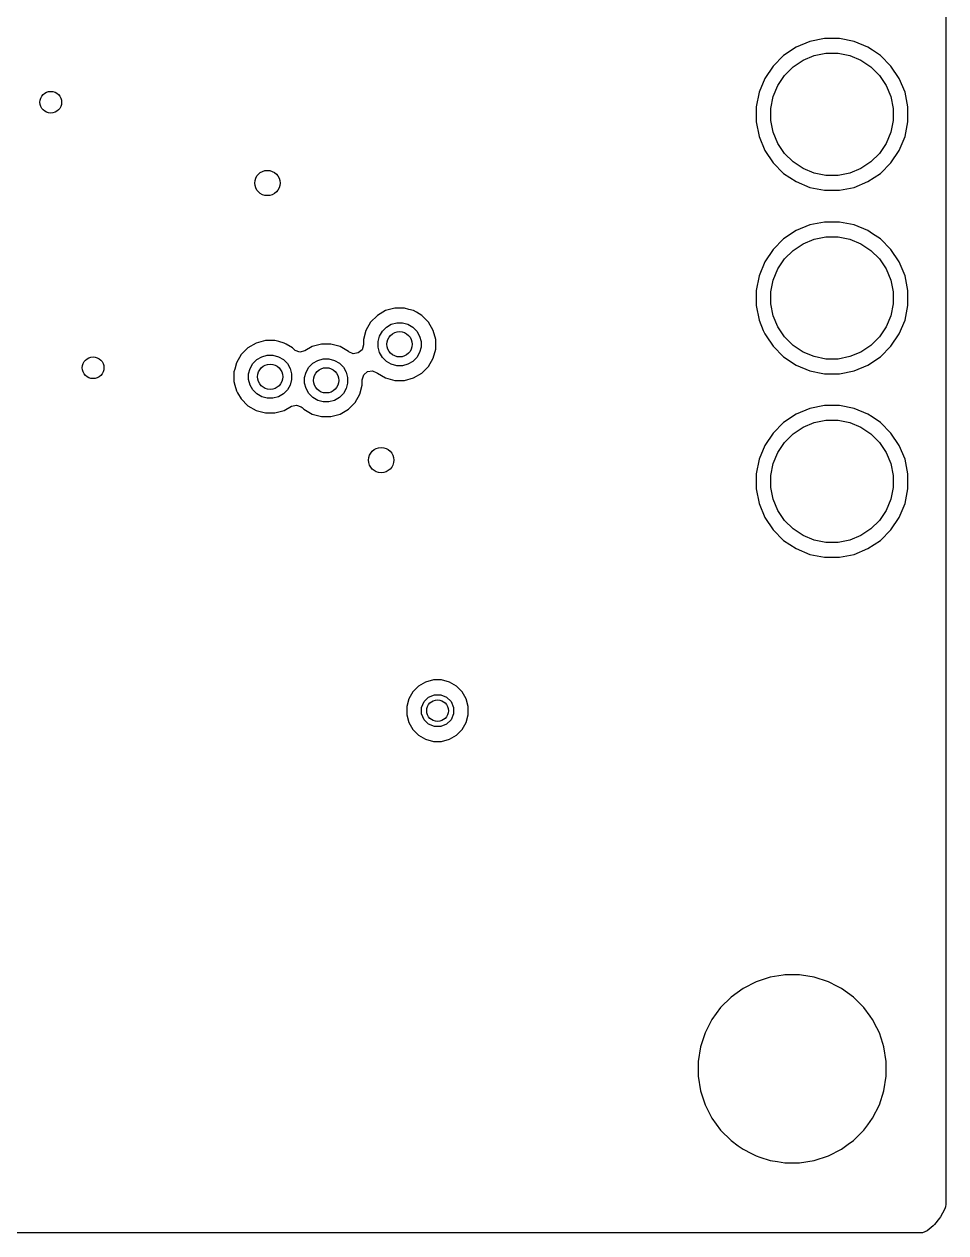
# Model space of a CAD drawing. Header units: inches. Extents: x 5.12 to 6.15, y -4.12 to -1.79.
# Drawn here: x 5.647 to 6.15, y -4.118 to -3.459 of the extents above; entities that cross this region are included whole.
import ezdxf

# ---------------------------------------------------------------- set-up
doc = ezdxf.new("R2010")
doc.units = ezdxf.units.IN
doc.header["$MEASUREMENT"] = 0
doc.layers.add('In1.Cu', color=91, linetype='CONTINUOUS', true_color=0x7fc87f)

msp = doc.modelspace()

# ---------------------------------------------------------------- linework, layer by layer
at = {"layer": 'In1.Cu', "linetype": 'CONTINUOUS'}
for p, q in [((6.14961, -1.80299), (6.14961, -4.10252)), ((6.07553, -3.46884), (6.06801, -3.47195)), ((6.08352, -3.46725), (6.07553, -3.46884)), ((6.07553, -3.46884), (6.07553, -3.46884)), ((6.09167, -3.46725), (6.08352, -3.46725)), ((6.08352, -3.46725), (6.08352, -3.46725)), ((6.09966, -3.46884), (6.09167, -3.46725)), ((6.09167, -3.46725), (6.09167, -3.46725)), ((6.10719, -3.47195), (6.09966, -3.46884)), ((6.09966, -3.46884), (6.09966, -3.46884)), ((6.06123, -3.47648), (6.05547, -3.48224)), ((6.06801, -3.47195), (6.06123, -3.47648)), ((6.07182, -3.47909), (6.07788, -3.47658)), ((6.07788, -3.47658), (6.08432, -3.4753)), ((6.08432, -3.4753), (6.09088, -3.4753)), ((6.09088, -3.4753), (6.09731, -3.47658)), ((6.09731, -3.47658), (6.10337, -3.47909)), ((6.10966, -3.47361), (6.10719, -3.47195)), ((6.11396, -3.47648), (6.10966, -3.47361)), ((6.11972, -3.48224), (6.11396, -3.47648)), ((6.05547, -3.48224), (6.05095, -3.48902)), ((6.06173, -3.48738), (6.06637, -3.48274)), ((6.06637, -3.48274), (6.07182, -3.47909)), ((6.10337, -3.47909), (6.10883, -3.48274)), ((6.10883, -3.48274), (6.11347, -3.48738)), ((6.12425, -3.48902), (6.11972, -3.48224)), ((6.11972, -3.48224), (6.11972, -3.48224)), ((6.05095, -3.48902), (6.04783, -3.49654)), ((6.05809, -3.49283), (6.06173, -3.48738)), ((6.11347, -3.48738), (6.11711, -3.49283)), ((6.12737, -3.49654), (6.12425, -3.48902)), ((6.04783, -3.49654), (6.04624, -3.50453)), ((6.04783, -3.49654), (6.04783, -3.49654)), ((6.05557, -3.49889), (6.05809, -3.49283)), ((6.11711, -3.49283), (6.11962, -3.49889)), ((6.12896, -3.50453), (6.12737, -3.49654)), ((6.05429, -3.50533), (6.05557, -3.49889)), ((6.11962, -3.49889), (6.1209, -3.50533)), ((6.04624, -3.50453), (6.04624, -3.51268)), ((6.05429, -3.51189), (6.05429, -3.50533)), ((6.1209, -3.50533), (6.1209, -3.51189)), ((6.12896, -3.51268), (6.12896, -3.50453)), ((6.04624, -3.51268), (6.04783, -3.52067)), ((6.05557, -3.51832), (6.05429, -3.51189)), ((6.1209, -3.51189), (6.11962, -3.51832)), ((6.12737, -3.52067), (6.12896, -3.51268)), ((6.04783, -3.52067), (6.04783, -3.52067)), ((6.04783, -3.52067), (6.05095, -3.5282)), ((6.05809, -3.52438), (6.05557, -3.51832)), ((6.11962, -3.51832), (6.11711, -3.52438)), ((6.12425, -3.5282), (6.12737, -3.52067)), ((6.05095, -3.5282), (6.05547, -3.53497)), ((6.06173, -3.52984), (6.05809, -3.52438)), ((6.06637, -3.53447), (6.06173, -3.52984)), ((6.11347, -3.52984), (6.10883, -3.53447)), ((6.11711, -3.52438), (6.11347, -3.52984)), ((6.11972, -3.53497), (6.12425, -3.5282)), ((6.05547, -3.53497), (6.06123, -3.54073)), ((6.07182, -3.53812), (6.06637, -3.53447)), ((6.10883, -3.53447), (6.10337, -3.53812)), ((6.11396, -3.54073), (6.11972, -3.53497)), ((6.06123, -3.54073), (6.06123, -3.54073)), ((6.06123, -3.54073), (6.06801, -3.54526)), ((6.07788, -3.54063), (6.07182, -3.53812)), ((6.08432, -3.54191), (6.07788, -3.54063)), ((6.09088, -3.54191), (6.08432, -3.54191)), ((6.09731, -3.54063), (6.09088, -3.54191)), ((6.10337, -3.53812), (6.09731, -3.54063)), ((6.10719, -3.54526), (6.11396, -3.54073)), ((6.06801, -3.54526), (6.07553, -3.54837)), ((6.07553, -3.54837), (6.08352, -3.54996)), ((6.08352, -3.54996), (6.08352, -3.54996)), ((6.08352, -3.54996), (6.08352, -3.54996)), ((6.08352, -3.54996), (6.09167, -3.54996)), ((6.09167, -3.54996), (6.09966, -3.54837)), ((6.09167, -3.54996), (6.09167, -3.54996)), ((6.09966, -3.54837), (6.10719, -3.54526)), ((6.07553, -3.56884), (6.06801, -3.57195)), ((6.08352, -3.56725), (6.07553, -3.56884)), ((6.07553, -3.56884), (6.07553, -3.56884)), ((6.09167, -3.56725), (6.08352, -3.56725)), ((6.08352, -3.56725), (6.08352, -3.56725)), ((6.09966, -3.56884), (6.09167, -3.56725)), ((6.09167, -3.56725), (6.09167, -3.56725)), ((6.10719, -3.57195), (6.09966, -3.56884)), ((6.09966, -3.56884), (6.09966, -3.56884)), ((6.06123, -3.57648), (6.05547, -3.58224)), ((6.06801, -3.57195), (6.06123, -3.57648)), ((6.07182, -3.57909), (6.07788, -3.57658)), ((6.07788, -3.57658), (6.08432, -3.5753)), ((6.08432, -3.5753), (6.09088, -3.5753)), ((6.09088, -3.5753), (6.09731, -3.57658)), ((6.09731, -3.57658), (6.10337, -3.57909)), ((6.10966, -3.57361), (6.10719, -3.57195)), ((6.11396, -3.57648), (6.10966, -3.57361)), ((6.11972, -3.58224), (6.11396, -3.57648)), ((6.05547, -3.58224), (6.05095, -3.58902)), ((6.06173, -3.58738), (6.06637, -3.58274)), ((6.06637, -3.58274), (6.07182, -3.57909)), ((6.10337, -3.57909), (6.10883, -3.58274)), ((6.10883, -3.58274), (6.11347, -3.58738)), ((6.12425, -3.58902), (6.11972, -3.58224)), ((6.11972, -3.58224), (6.11972, -3.58224)), ((6.05095, -3.58902), (6.04783, -3.59654)), ((6.05809, -3.59283), (6.06173, -3.58738)), ((6.11347, -3.58738), (6.11711, -3.59283)), ((6.12737, -3.59654), (6.12425, -3.58902)), ((6.05557, -3.59889), (6.05809, -3.59283)), ((6.11711, -3.59283), (6.11962, -3.59889)), ((6.04783, -3.59654), (6.04624, -3.60453)), ((6.04783, -3.59654), (6.04783, -3.59654)), ((6.05429, -3.60533), (6.05557, -3.59889)), ((6.11962, -3.59889), (6.1209, -3.60533)), ((6.12896, -3.60453), (6.12737, -3.59654)), ((6.04624, -3.60453), (6.04624, -3.61268)), ((6.05429, -3.61189), (6.05429, -3.60533)), ((6.1209, -3.60533), (6.1209, -3.61189)), ((6.12896, -3.61268), (6.12896, -3.60453)), ((5.84441, -3.61553), (5.83992, -3.61812)), ((5.84942, -3.61418), (5.84441, -3.61553)), ((5.85461, -3.61418), (5.84942, -3.61418)), ((5.85712, -3.61485), (5.85461, -3.61418)), ((5.85962, -3.61553), (5.85712, -3.61485)), ((5.86125, -3.61647), (5.85962, -3.61553)), ((6.04624, -3.61268), (6.04783, -3.62067)), ((6.05557, -3.61832), (6.05429, -3.61189)), ((6.1209, -3.61189), (6.11962, -3.61832)), ((6.12737, -3.62067), (6.12896, -3.61268)), ((5.83625, -3.62179), (5.83365, -3.62628)), ((5.83992, -3.61812), (5.83625, -3.62179)), ((5.83625, -3.62179), (5.83625, -3.62179)), ((5.83992, -3.61812), (5.83992, -3.61812)), ((5.8475, -3.62298), (5.85047, -3.62218)), ((5.85047, -3.62218), (5.85356, -3.62218)), ((5.85356, -3.62218), (5.85654, -3.62298)), ((5.86411, -3.61812), (5.86125, -3.61647)), ((5.86778, -3.62179), (5.86411, -3.61812)), ((5.87038, -3.62628), (5.86778, -3.62179)), ((6.04783, -3.62067), (6.04783, -3.62067)), ((6.04783, -3.62067), (6.05015, -3.62628)), ((6.05809, -3.62438), (6.05557, -3.61832)), ((6.11962, -3.61832), (6.11711, -3.62438)), ((6.12425, -3.6282), (6.12737, -3.62067)), ((5.83365, -3.62628), (5.83231, -3.63129)), ((5.8411, -3.62937), (5.84265, -3.6267)), ((5.84265, -3.6267), (5.84483, -3.62452)), ((5.84483, -3.62452), (5.8475, -3.62298)), ((5.85654, -3.62298), (5.85921, -3.62452)), ((5.85921, -3.62452), (5.86139, -3.6267)), ((5.86139, -3.6267), (5.86293, -3.62937)), ((5.87172, -3.63129), (5.87038, -3.62628)), ((6.05015, -3.62628), (6.05095, -3.6282)), ((6.05095, -3.6282), (6.05169, -3.62931)), ((6.05169, -3.62931), (6.05547, -3.63497)), ((6.06173, -3.62984), (6.05809, -3.62438)), ((6.11711, -3.62438), (6.11347, -3.62984)), ((6.11972, -3.63497), (6.12425, -3.6282)), ((5.7694, -3.63581), (5.76573, -3.63948)), ((5.77389, -3.63321), (5.7694, -3.63581)), ((5.7694, -3.63581), (5.7694, -3.63581)), ((5.7789, -3.63187), (5.77389, -3.63321)), ((5.78409, -3.63187), (5.7789, -3.63187)), ((5.78618, -3.63243), (5.78409, -3.63187)), ((5.7891, -3.63321), (5.78618, -3.63243)), ((5.79019, -3.63384), (5.7891, -3.63321)), ((5.7936, -3.63581), (5.79019, -3.63384)), ((5.79451, -3.63672), (5.7936, -3.63581)), ((5.7936, -3.63581), (5.7936, -3.63581)), ((5.8044, -3.63518), (5.8004, -3.63749)), ((5.80941, -3.63384), (5.8044, -3.63518)), ((5.8044, -3.63518), (5.8044, -3.63518)), ((5.8044, -3.63518), (5.8044, -3.63518)), ((5.8044, -3.63518), (5.8044, -3.63518)), ((5.8146, -3.63384), (5.80941, -3.63384)), ((5.81669, -3.6344), (5.8146, -3.63384)), ((5.81961, -3.63518), (5.81669, -3.6344)), ((5.82147, -3.63625), (5.81961, -3.63518)), ((5.83231, -3.63419), (5.83154, -3.63683)), ((5.83231, -3.63129), (5.83231, -3.63419)), ((5.84031, -3.63235), (5.8411, -3.62937)), ((5.84031, -3.63543), (5.84031, -3.63235)), ((5.8411, -3.63841), (5.84031, -3.63543)), ((5.86293, -3.62937), (5.86373, -3.63235)), ((5.86373, -3.63543), (5.86293, -3.63841)), ((5.86373, -3.63235), (5.86373, -3.63543)), ((5.87172, -3.63648), (5.87172, -3.63129)), ((6.05547, -3.63497), (6.06123, -3.64073)), ((6.06637, -3.63447), (6.06173, -3.62984)), ((6.07182, -3.63812), (6.06637, -3.63447)), ((6.10883, -3.63447), (6.10337, -3.63812)), ((6.11347, -3.62984), (6.10883, -3.63447)), ((6.11396, -3.64073), (6.11972, -3.63497)), ((5.76573, -3.63948), (5.76313, -3.64397)), ((5.76573, -3.63948), (5.76573, -3.63948)), ((5.77213, -3.64438), (5.77431, -3.6422)), ((5.77431, -3.6422), (5.77698, -3.64066)), ((5.77698, -3.64066), (5.77995, -3.63986)), ((5.77995, -3.63986), (5.78304, -3.63986)), ((5.78304, -3.63986), (5.78602, -3.64066)), ((5.78602, -3.64066), (5.78869, -3.6422)), ((5.78869, -3.6422), (5.79087, -3.64438)), ((5.79513, -3.63724), (5.79451, -3.63672)), ((5.79772, -3.63814), (5.79513, -3.63724)), ((5.8004, -3.63749), (5.79772, -3.63814)), ((5.80749, -3.64263), (5.81047, -3.64183)), ((5.81047, -3.64183), (5.81355, -3.64183)), ((5.81355, -3.64183), (5.81653, -3.64263)), ((5.82411, -3.63778), (5.82147, -3.63625)), ((5.82416, -3.63782), (5.82411, -3.63778)), ((5.82411, -3.63778), (5.82411, -3.63778)), ((5.82423, -3.63788), (5.82416, -3.63782)), ((5.82427, -3.6379), (5.82423, -3.63788)), ((5.82436, -3.63797), (5.82427, -3.6379)), ((5.82438, -3.63795), (5.82436, -3.63797)), ((5.82673, -3.63903), (5.82438, -3.63795)), ((5.82946, -3.63863), (5.82673, -3.63903)), ((5.83154, -3.63683), (5.82946, -3.63863)), ((5.84265, -3.64108), (5.8411, -3.63841)), ((5.84483, -3.64326), (5.84265, -3.64108)), ((5.86139, -3.64108), (5.85921, -3.64326)), ((5.86293, -3.63841), (5.86139, -3.64108)), ((5.86778, -3.64599), (5.87038, -3.64149)), ((5.87038, -3.64149), (5.87172, -3.63648)), ((6.06123, -3.64073), (6.06123, -3.64073)), ((6.06123, -3.64073), (6.06801, -3.64526)), ((6.07788, -3.64063), (6.07182, -3.63812)), ((6.08432, -3.64191), (6.07788, -3.64063)), ((6.09088, -3.64191), (6.08432, -3.64191)), ((6.09731, -3.64063), (6.09088, -3.64191)), ((6.10337, -3.63812), (6.09731, -3.64063)), ((6.10719, -3.64526), (6.11396, -3.64073)), ((5.76222, -3.6474), (5.76179, -3.64898)), ((5.76179, -3.64898), (5.76179, -3.65417)), ((5.76313, -3.64397), (5.76222, -3.6474)), ((5.76979, -3.65003), (5.77058, -3.64705)), ((5.77058, -3.64705), (5.77213, -3.64438)), ((5.79087, -3.64438), (5.79241, -3.64705)), ((5.79241, -3.64705), (5.79321, -3.65003)), ((5.8003, -3.652), (5.8011, -3.64902)), ((5.8011, -3.64902), (5.80264, -3.64635)), ((5.80264, -3.64635), (5.80482, -3.64417)), ((5.80482, -3.64417), (5.80749, -3.64263)), ((5.81653, -3.64263), (5.8192, -3.64417)), ((5.8192, -3.64417), (5.82138, -3.64635)), ((5.82138, -3.64635), (5.82292, -3.64902)), ((5.82292, -3.64902), (5.82372, -3.652)), ((5.83249, -3.6506), (5.83457, -3.6488)), ((5.83457, -3.6488), (5.83729, -3.6484)), ((5.83729, -3.6484), (5.83965, -3.64948)), ((5.8475, -3.6448), (5.84483, -3.64326)), ((5.85047, -3.6456), (5.8475, -3.6448)), ((5.85356, -3.6456), (5.85047, -3.6456)), ((5.85654, -3.6448), (5.85356, -3.6456)), ((5.85921, -3.64326), (5.85654, -3.6448)), ((5.86411, -3.64965), (5.86778, -3.64599)), ((6.06801, -3.64526), (6.07553, -3.64837)), ((6.07553, -3.64837), (6.08258, -3.64978)), ((6.09167, -3.64996), (6.09966, -3.64837)), ((6.09966, -3.64837), (6.10719, -3.64526)), ((5.76179, -3.65417), (5.76231, -3.65612)), ((5.76979, -3.65312), (5.76979, -3.65003)), ((5.77058, -3.65609), (5.76979, -3.65312)), ((5.79321, -3.65312), (5.79241, -3.65609)), ((5.79321, -3.65003), (5.79321, -3.65312)), ((5.8003, -3.65508), (5.8003, -3.652)), ((5.8011, -3.65806), (5.8003, -3.65508)), ((5.82372, -3.65508), (5.82292, -3.65806)), ((5.82372, -3.652), (5.82372, -3.65508)), ((5.83171, -3.65324), (5.83249, -3.6506)), ((5.83171, -3.65614), (5.83171, -3.65324)), ((5.83965, -3.64948), (5.83966, -3.64946)), ((5.83966, -3.64946), (5.83975, -3.64953)), ((5.83975, -3.64953), (5.83979, -3.64955)), ((5.83979, -3.64955), (5.83986, -3.64961)), ((5.83986, -3.64961), (5.83992, -3.64965)), ((5.83992, -3.64965), (5.83992, -3.64965)), ((5.83992, -3.64965), (5.84441, -3.65225)), ((5.84441, -3.65225), (5.84942, -3.65359)), ((5.84942, -3.65359), (5.84942, -3.65359)), ((5.84942, -3.65359), (5.85461, -3.65359)), ((5.85461, -3.65359), (5.85962, -3.65225)), ((5.85461, -3.65359), (5.85461, -3.65359)), ((5.85962, -3.65225), (5.86411, -3.64965)), ((6.08258, -3.64978), (6.08352, -3.64996)), ((6.08352, -3.64996), (6.08352, -3.64996)), ((6.08352, -3.64996), (6.08352, -3.64996)), ((6.08352, -3.64996), (6.09167, -3.64996)), ((6.09167, -3.64996), (6.09167, -3.64996)), ((5.76231, -3.65612), (5.76313, -3.65918)), ((5.76313, -3.65918), (5.76378, -3.6603)), ((5.76378, -3.6603), (5.76573, -3.66367)), ((5.77213, -3.65876), (5.77058, -3.65609)), ((5.77431, -3.66095), (5.77213, -3.65876)), ((5.77698, -3.66249), (5.77431, -3.66095)), ((5.78869, -3.66095), (5.78602, -3.66249)), ((5.79087, -3.65876), (5.78869, -3.66095)), ((5.79241, -3.65609), (5.79087, -3.65876)), ((5.80264, -3.66073), (5.8011, -3.65806)), ((5.80482, -3.66291), (5.80264, -3.66073)), ((5.82138, -3.66073), (5.8192, -3.66291)), ((5.82292, -3.65806), (5.82138, -3.66073)), ((5.82778, -3.66564), (5.83037, -3.66115)), ((5.83037, -3.66115), (5.83171, -3.65614)), ((5.76573, -3.66367), (5.7694, -3.66734)), ((5.7694, -3.66734), (5.77389, -3.66994)), ((5.77995, -3.66328), (5.77698, -3.66249)), ((5.78304, -3.66328), (5.77995, -3.66328)), ((5.78602, -3.66249), (5.78304, -3.66328)), ((5.7891, -3.66994), (5.79311, -3.66762)), ((5.79311, -3.66762), (5.79578, -3.66698)), ((5.79578, -3.66698), (5.79838, -3.66788)), ((5.79838, -3.66788), (5.799, -3.6684)), ((5.799, -3.6684), (5.79991, -3.66931)), ((5.80749, -3.66446), (5.80482, -3.66291)), ((5.81047, -3.66525), (5.80749, -3.66446)), ((5.81355, -3.66525), (5.81047, -3.66525)), ((5.81653, -3.66446), (5.81355, -3.66525)), ((5.8192, -3.66291), (5.81653, -3.66446)), ((5.82411, -3.66931), (5.82778, -3.66564)), ((6.08352, -3.66725), (6.07553, -3.66884)), ((6.09167, -3.66725), (6.08352, -3.66725)), ((6.08352, -3.66725), (6.08352, -3.66725)), ((6.09966, -3.66884), (6.09167, -3.66725)), ((6.09167, -3.66725), (6.09167, -3.66725)), ((5.77389, -3.66994), (5.7789, -3.67128)), ((5.7789, -3.67128), (5.7789, -3.67128)), ((5.7789, -3.67128), (5.78409, -3.67128)), ((5.78409, -3.67128), (5.7891, -3.66994)), ((5.78409, -3.67128), (5.78409, -3.67128)), ((5.79991, -3.66931), (5.8044, -3.67191)), ((5.8044, -3.67191), (5.80941, -3.67325)), ((5.80941, -3.67325), (5.80941, -3.67325)), ((5.80941, -3.67325), (5.8146, -3.67325)), ((5.8146, -3.67325), (5.81961, -3.67191)), ((5.8146, -3.67325), (5.8146, -3.67325)), ((5.81961, -3.67191), (5.82411, -3.66931)), ((6.06801, -3.67195), (6.06123, -3.67648)), ((6.07553, -3.66884), (6.06801, -3.67195)), ((6.07553, -3.66884), (6.07553, -3.66884)), ((6.07788, -3.67658), (6.08432, -3.6753)), ((6.08432, -3.6753), (6.09088, -3.6753)), ((6.09088, -3.6753), (6.09731, -3.67658)), ((6.10707, -3.67191), (6.09966, -3.66884)), ((6.09966, -3.66884), (6.09966, -3.66884)), ((6.10719, -3.67195), (6.10707, -3.67191)), ((6.10945, -3.67347), (6.10719, -3.67195)), ((6.11396, -3.67648), (6.10945, -3.67347)), ((6.06123, -3.67648), (6.05547, -3.68224)), ((6.06637, -3.68274), (6.07182, -3.67909)), ((6.07182, -3.67909), (6.07788, -3.67658)), ((6.09731, -3.67658), (6.10337, -3.67909)), ((6.10337, -3.67909), (6.10883, -3.68274)), ((6.11972, -3.68224), (6.11396, -3.67648)), ((6.05547, -3.68224), (6.05095, -3.68902)), ((6.05809, -3.69283), (6.06173, -3.68738)), ((6.06173, -3.68738), (6.06637, -3.68274)), ((6.10883, -3.68274), (6.11347, -3.68738)), ((6.11347, -3.68738), (6.11711, -3.69283)), ((6.12425, -3.68902), (6.11972, -3.68224)), ((6.11972, -3.68224), (6.11972, -3.68224)), ((6.05095, -3.68902), (6.04783, -3.69654)), ((6.05557, -3.69889), (6.05809, -3.69283)), ((6.11711, -3.69283), (6.11962, -3.69889)), ((6.12737, -3.69654), (6.12425, -3.68902)), ((6.04783, -3.69654), (6.04624, -3.70453)), ((6.04783, -3.69654), (6.04783, -3.69654)), ((6.05429, -3.70533), (6.05557, -3.69889)), ((6.11962, -3.69889), (6.1209, -3.70533)), ((6.12896, -3.70453), (6.12737, -3.69654)), ((6.04624, -3.70453), (6.04624, -3.71268)), ((6.05429, -3.71189), (6.05429, -3.70533)), ((6.1209, -3.70533), (6.1209, -3.71189)), ((6.12896, -3.71268), (6.12896, -3.70453)), ((6.04624, -3.71268), (6.04783, -3.72067)), ((6.05557, -3.71832), (6.05429, -3.71189)), ((6.1209, -3.71189), (6.11962, -3.71832)), ((6.12737, -3.72067), (6.12896, -3.71268)), ((6.04783, -3.72067), (6.04783, -3.72067)), ((6.04783, -3.72067), (6.05095, -3.7282)), ((6.05809, -3.72438), (6.05557, -3.71832)), ((6.11962, -3.71832), (6.11711, -3.72438)), ((6.12425, -3.7282), (6.12737, -3.72067)), ((6.06173, -3.72984), (6.05809, -3.72438)), ((6.11711, -3.72438), (6.11347, -3.72984)), ((6.05095, -3.7282), (6.05547, -3.73497)), ((6.06637, -3.73447), (6.06173, -3.72984)), ((6.07182, -3.73812), (6.06637, -3.73447)), ((6.10883, -3.73447), (6.10337, -3.73812)), ((6.11347, -3.72984), (6.10883, -3.73447)), ((6.11972, -3.73497), (6.12425, -3.7282)), ((6.05547, -3.73497), (6.06123, -3.74073)), ((6.06123, -3.74073), (6.06123, -3.74073)), ((6.06123, -3.74073), (6.06801, -3.74526)), ((6.07788, -3.74063), (6.07182, -3.73812)), ((6.08432, -3.74191), (6.07788, -3.74063)), ((6.09731, -3.74063), (6.09088, -3.74191)), ((6.10337, -3.73812), (6.09731, -3.74063)), ((6.10719, -3.74526), (6.11396, -3.74073)), ((6.11396, -3.74073), (6.11972, -3.73497)), ((6.06801, -3.74526), (6.07553, -3.74837)), ((6.09088, -3.74191), (6.08432, -3.74191)), ((6.09966, -3.74837), (6.10719, -3.74526)), ((6.07553, -3.74837), (6.08352, -3.74996)), ((6.08352, -3.74996), (6.08352, -3.74996)), ((6.08352, -3.74996), (6.08352, -3.74996)), ((6.08352, -3.74996), (6.09167, -3.74996)), ((6.09167, -3.74996), (6.09966, -3.74837)), ((6.09167, -3.74996), (6.09167, -3.74996)), ((5.8624, -3.82014), (5.85928, -3.82326)), ((5.86622, -3.81794), (5.8624, -3.82014)), ((5.8624, -3.82014), (5.8624, -3.82014)), ((5.87048, -3.81679), (5.86622, -3.81794)), ((5.86622, -3.81794), (5.86622, -3.81794)), ((5.87489, -3.81679), (5.87048, -3.81679)), ((5.87915, -3.81794), (5.87489, -3.81679)), ((5.88297, -3.82014), (5.87915, -3.81794)), ((5.88609, -3.82326), (5.88297, -3.82014)), ((5.85928, -3.82326), (5.85707, -3.82708)), ((5.85928, -3.82326), (5.85928, -3.82326)), ((5.86532, -3.82862), (5.86776, -3.82618)), ((5.86776, -3.82618), (5.87096, -3.82486)), ((5.87096, -3.82486), (5.87441, -3.82486)), ((5.87441, -3.82486), (5.87761, -3.82618)), ((5.87761, -3.82618), (5.88005, -3.82862)), ((5.8883, -3.82708), (5.88609, -3.82326)), ((5.85707, -3.82708), (5.85593, -3.83134)), ((5.85593, -3.83134), (5.85593, -3.83575)), ((5.85707, -3.82708), (5.85707, -3.82708)), ((5.864, -3.83182), (5.86532, -3.82862)), ((5.864, -3.83527), (5.864, -3.83182)), ((5.88005, -3.82862), (5.88137, -3.83182)), ((5.88137, -3.83182), (5.88137, -3.83527)), ((5.88944, -3.83134), (5.8883, -3.82708)), ((5.88944, -3.83575), (5.88944, -3.83134)), ((5.85593, -3.83575), (5.85707, -3.84001)), ((5.85707, -3.84001), (5.85928, -3.84383)), ((5.86532, -3.83847), (5.864, -3.83527)), ((5.86776, -3.84091), (5.86532, -3.83847)), ((5.88005, -3.83847), (5.87761, -3.84091)), ((5.88137, -3.83527), (5.88005, -3.83847)), ((5.88609, -3.84383), (5.8883, -3.84001)), ((5.8883, -3.84001), (5.88944, -3.83575)), ((5.85928, -3.84383), (5.8624, -3.84695)), ((5.87096, -3.84223), (5.86776, -3.84091)), ((5.87441, -3.84223), (5.87096, -3.84223)), ((5.87761, -3.84091), (5.87441, -3.84223)), ((5.88297, -3.84695), (5.88609, -3.84383)), ((5.8624, -3.84695), (5.86622, -3.84916)), ((5.86622, -3.84916), (5.87048, -3.8503)), ((5.87048, -3.8503), (5.87048, -3.8503)), ((5.87048, -3.8503), (5.87489, -3.8503)), ((5.87489, -3.8503), (5.87915, -3.84916)), ((5.87489, -3.8503), (5.87489, -3.8503)), ((5.87915, -3.84916), (5.88297, -3.84695)), ((6.06096, -3.97769), (6.05396, -3.9788)), ((6.06192, -3.97754), (6.06096, -3.97769)), ((6.06997, -3.97754), (6.06192, -3.97754)), ((6.07106, -3.97771), (6.06997, -3.97754)), ((6.07793, -3.9788), (6.07106, -3.97771)), ((6.03911, -3.98495), (6.03259, -3.98969)), ((6.04629, -3.98129), (6.03911, -3.98495)), ((6.05396, -3.9788), (6.04629, -3.98129)), ((6.0856, -3.98129), (6.07793, -3.9788)), ((6.09054, -3.98381), (6.0856, -3.98129)), ((6.09278, -3.98495), (6.09054, -3.98381)), ((6.0993, -3.98969), (6.09278, -3.98495)), ((6.09278, -3.98495), (6.09278, -3.98495)), ((6.09278, -3.98495), (6.09278, -3.98495)), ((6.03259, -3.98969), (6.02689, -3.99539)), ((6.105, -3.99539), (6.0993, -3.98969)), ((6.02689, -3.99539), (6.02215, -4.0019)), ((6.10839, -4.00005), (6.105, -3.99539)), ((6.02215, -4.0019), (6.0185, -4.00909)), ((6.10974, -4.00191), (6.10839, -4.00005)), ((6.11207, -4.00648), (6.10974, -4.00191)), ((6.0185, -4.00909), (6.016, -4.01675)), ((6.11339, -4.00909), (6.11207, -4.00648)), ((6.11528, -4.01489), (6.11339, -4.00909)), ((6.016, -4.01675), (6.01474, -4.02471)), ((6.11588, -4.01675), (6.11528, -4.01489)), ((6.11715, -4.02471), (6.11588, -4.01675)), ((6.01474, -4.02471), (6.01474, -4.03277)), ((6.11715, -4.03277), (6.11715, -4.02471)), ((6.01474, -4.03277), (6.016, -4.04073)), ((6.11588, -4.04073), (6.11715, -4.03277)), ((6.016, -4.04073), (6.0185, -4.04839)), ((6.11339, -4.04839), (6.11588, -4.04073)), ((6.0185, -4.04839), (6.02215, -4.05558)), ((6.10974, -4.05558), (6.11339, -4.04839)), ((6.02215, -4.05558), (6.02689, -4.0621)), ((6.10708, -4.05924), (6.10974, -4.05558)), ((6.02689, -4.0621), (6.03259, -4.06779)), ((6.0993, -4.06779), (6.105, -4.0621)), ((6.105, -4.0621), (6.10708, -4.05924)), ((6.105, -4.0621), (6.105, -4.0621)), ((6.105, -4.0621), (6.105, -4.0621)), ((6.03259, -4.06779), (6.03655, -4.07067)), ((6.09278, -4.07253), (6.09644, -4.06987)), ((6.09644, -4.06987), (6.0993, -4.06779)), ((6.0993, -4.06779), (6.0993, -4.06779)), ((6.0993, -4.06779), (6.0993, -4.06779)), ((6.03655, -4.07067), (6.03911, -4.07253)), ((6.03911, -4.07253), (6.04369, -4.07486)), ((6.04369, -4.07486), (6.04629, -4.07619)), ((6.04629, -4.07619), (6.04629, -4.07619)), ((6.04629, -4.07619), (6.04629, -4.07619)), ((6.04629, -4.07619), (6.04824, -4.07682)), ((6.04824, -4.07682), (6.05396, -4.07868)), ((6.07793, -4.07868), (6.0856, -4.07619)), ((6.0856, -4.07619), (6.09278, -4.07253)), ((6.05396, -4.07868), (6.05794, -4.07931)), ((6.05794, -4.07931), (6.06192, -4.07994)), ((6.06192, -4.07994), (6.06192, -4.07994)), ((6.06192, -4.07994), (6.06997, -4.07994)), ((6.06997, -4.07994), (6.07793, -4.07868)), ((6.06997, -4.07994), (6.06997, -4.07994)), ((6.14961, -4.10252), (6.1494, -4.10394)), ((6.14675, -4.10936), (6.14622, -4.11016)), ((6.14884, -4.10545), (6.14675, -4.10936)), ((6.1492, -4.10457), (6.14884, -4.10545)), ((6.1494, -4.10394), (6.1492, -4.10457)), ((6.14272, -4.11427), (6.13939, -4.117)), ((6.1434, -4.11359), (6.14272, -4.11427)), ((6.14622, -4.11016), (6.1434, -4.11359)), ((6.13629, -4.11811), (5.1267, -4.11811)), ((6.13686, -4.11808), (6.13629, -4.11811)), ((6.13939, -4.117), (6.13686, -4.11808))]:
    msp.add_line(p, q, dxfattribs=at)
at = {"layer": 'In1.Cu'}
for centre, radius in [((5.662, -3.502), 0.00591), ((5.78, -3.546), 0.00689), ((5.85202, -3.63389), 0.00689), ((5.68504, -3.64665), 0.00591), ((5.7815, -3.65157), 0.00689), ((5.81201, -3.65354), 0.00689), ((5.842, -3.697), 0.00689), ((5.87269, -3.83355), 0.00591)]:
    msp.add_circle(centre, radius, dxfattribs=at)

doc.saveas('drawing.dxf')
